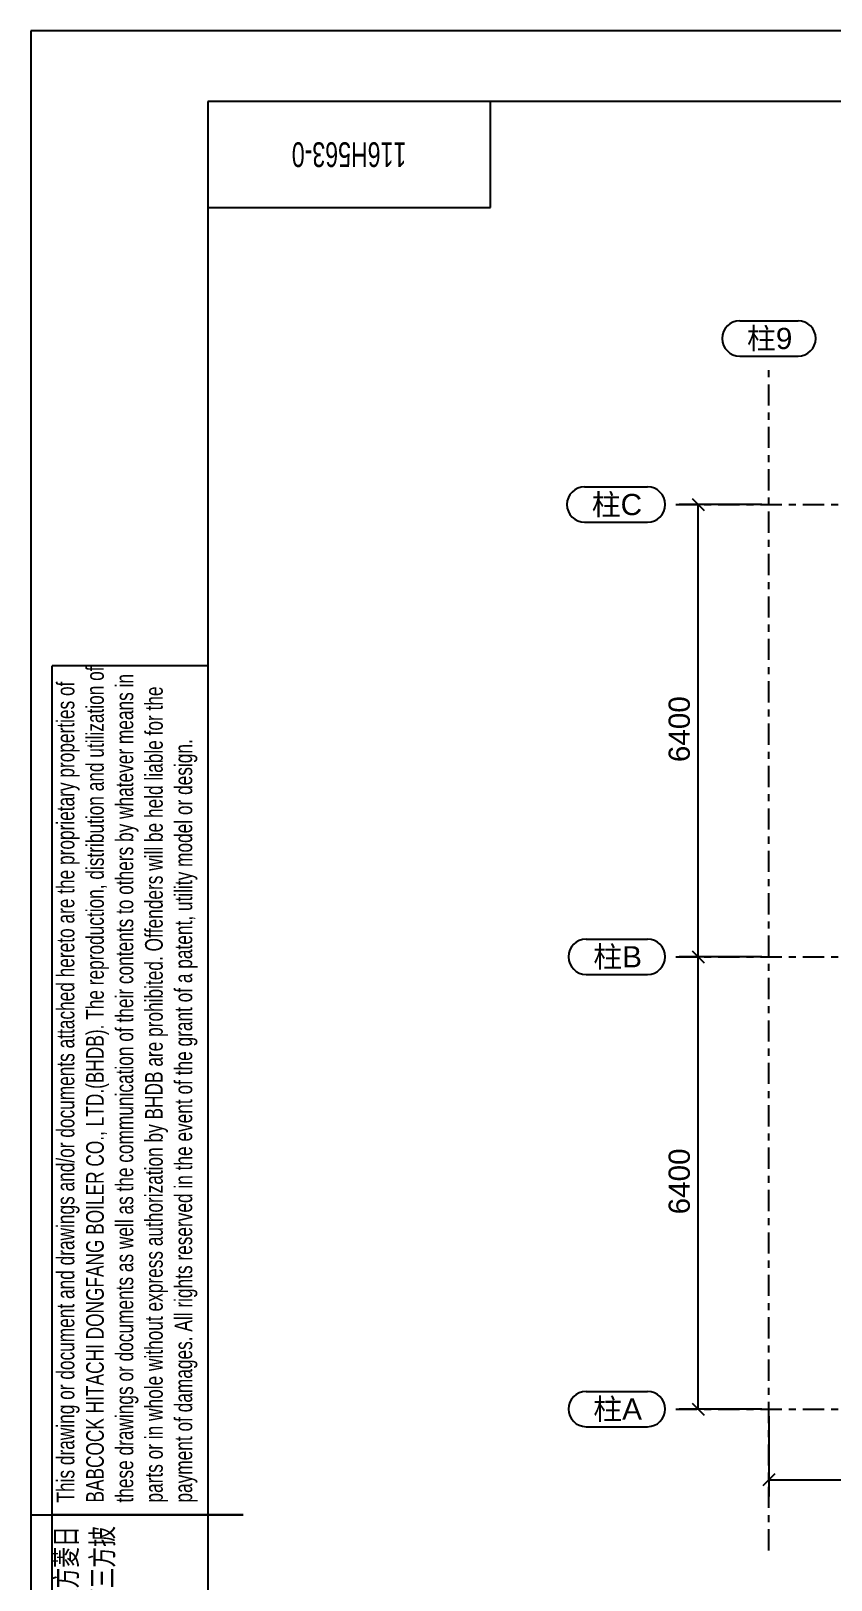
# Model space of a CAD drawing. Extents: x -29529 to 29888, y -30881 to 11129.
# Drawn here: x -29521 to -18203, y -10797 to 11124 of the extents above; entities that cross this region are included whole.
import ezdxf
from ezdxf.enums import TextEntityAlignment as Align

# ---------------------------------------------------------------- set-up
doc = ezdxf.new("R2010")
doc.units = 0
doc.linetypes.add('XKITLINE00', pattern=[0])
doc.linetypes.add('XKITLINE03', pattern=[6, 3, -1, 1, -1])
doc.layers.add('11字体层', color=3, linetype='CONTINUOUS', lineweight=25)
doc.layers.add('13图框与明细表层', color=3, linetype='CONTINUOUS', lineweight=25)
doc.layers.add('dimension', color=7, linetype='CONTINUOUS')
doc.layers.add('grid', color=7, linetype='CONTINUOUS')
doc.styles.add('FSDBHZ', font='dgtxt.shx', dxfattribs={"width": 0.7, "bigfont": 'dghzfs.shx'})
doc.styles.get("Standard").update_dxf_attribs({"font": 'dgtxt.shx', "width": 0.7})
doc.styles.add('STYLE_1', font='arial.ttf', dxfattribs={"height": 0.2})

# ---------------------------------------------------------------- blocks, each defined once
blk = doc.blocks.new('*D415')
at = {"layer": 'dimension', "color": 1, "linetype": 'XKITLINE00'}
for p, q in [((1441.38, 1334.76), (1441.38, 1323.36)), ((1511.88, 1334.76), (1511.88, 1323.36)), ((1442.23, 1326.61), (1440.53, 1324.91)), ((1512.73, 1326.61), (1511.03, 1324.91)), ((1441.38, 1325.76), (1511.88, 1325.76))]:
    blk.add_line(p, q, dxfattribs=at)
at = {"layer": 'dimension', "color": 1, "style": 'STYLE_1'}
blk.add_text('7050', height=3, dxfattribs=at).set_placement((1472.18, 1326.96))
blk = doc.blocks.new('*D416')
at = {"layer": 'dimension', "color": 1, "linetype": 'XKITLINE00'}
for p, q in [((1430.53, 1464.61), (1432.23, 1462.91)), ((1440.38, 1463.76), (1428.68, 1463.76)), ((1431.38, 1399.76), (1431.38, 1463.76)), ((1440.38, 1399.76), (1428.68, 1399.76)), ((1430.53, 1400.61), (1432.23, 1398.91))]:
    blk.add_line(p, q, dxfattribs=at)
at = {"layer": 'dimension', "color": 1, "style": 'STYLE_1'}
blk.add_text('6400', height=3, rotation=90.0002, dxfattribs=at).set_placement((1430.18, 1427.31))
blk = doc.blocks.new('*D422')
at = {"layer": 'grid', "color": 4, "linetype": 'XKITLINE00'}
for p, q in [((1437.26, 1489.76), (1445.49, 1489.76)), ((1437.26, 1484.76), (1445.49, 1484.76))]:
    blk.add_line(p, q, dxfattribs=at)
at = {"layer": 'grid', "color": 4, "linetype": 'XKITLINE03'}
blk.add_line((1441.38, 1315.76), (1441.38, 1483.76), dxfattribs=at)
at = {"layer": 'grid', "color": 4, "linetype": 'XKITLINE00'}
for centre, start, end in [((1437.26, 1487.26), 90, -90), ((1445.49, 1487.26), -90, 90)]:
    blk.add_arc(centre, 2.5, start, end, dxfattribs=at)
at = {"layer": 'grid', "color": 4, "style": 'STYLE_1'}
blk.add_text('柱9', height=3, dxfattribs=at).set_placement((1438.26, 1485.76))
blk = doc.blocks.new('*D424')
at = {"layer": 'grid', "color": 4, "linetype": 'XKITLINE00'}
for p, q in [((1415.52, 1338.26), (1424.19, 1338.26)), ((1415.52, 1333.26), (1424.19, 1333.26))]:
    blk.add_line(p, q, dxfattribs=at)
at = {"layer": 'grid', "color": 4, "linetype": 'XKITLINE03'}
blk.add_line((1428.19, 1335.76), (1531.88, 1335.76), dxfattribs=at)
at = {"layer": 'grid', "color": 4, "linetype": 'XKITLINE00'}
for centre, start, end in [((1415.52, 1335.76), 90, -90), ((1424.19, 1335.76), -90, 90)]:
    blk.add_arc(centre, 2.5, start, end, dxfattribs=at)
at = {"layer": 'grid', "color": 4, "style": 'STYLE_1'}
blk.add_text('柱A', height=3, dxfattribs=at).set_placement((1416.52, 1334.26))
blk = doc.blocks.new('*D425')
at = {"layer": 'grid', "color": 4, "linetype": 'XKITLINE00'}
for p, q in [((1415.52, 1402.26), (1424.19, 1402.26)), ((1415.52, 1397.26), (1424.19, 1397.26))]:
    blk.add_line(p, q, dxfattribs=at)
at = {"layer": 'grid', "color": 4, "linetype": 'XKITLINE03'}
blk.add_line((1428.19, 1399.76), (1531.88, 1399.76), dxfattribs=at)
at = {"layer": 'grid', "color": 4, "linetype": 'XKITLINE00'}
for centre, start, end in [((1415.52, 1399.76), 90, -90), ((1424.19, 1399.76), -90, 90)]:
    blk.add_arc(centre, 2.5, start, end, dxfattribs=at)
at = {"layer": 'grid', "color": 4, "style": 'STYLE_1'}
blk.add_text('柱B', height=3, dxfattribs=at).set_placement((1416.52, 1398.26))
blk = doc.blocks.new('*D426')
at = {"layer": 'grid', "color": 4, "linetype": 'XKITLINE00'}
for p, q in [((1415.3, 1466.26), (1424.19, 1466.26)), ((1415.3, 1461.26), (1424.19, 1461.26))]:
    blk.add_line(p, q, dxfattribs=at)
at = {"layer": 'grid', "color": 4, "linetype": 'XKITLINE03'}
blk.add_line((1428.19, 1463.76), (1531.88, 1463.76), dxfattribs=at)
at = {"layer": 'grid', "color": 4, "linetype": 'XKITLINE00'}
for centre, start, end in [((1415.3, 1463.76), 90, -90), ((1424.19, 1463.76), -90, 90)]:
    blk.add_arc(centre, 2.5, start, end, dxfattribs=at)
at = {"layer": 'grid', "color": 4, "style": 'STYLE_1'}
blk.add_text('柱C', height=3, dxfattribs=at).set_placement((1416.3, 1462.26))
blk = doc.blocks.new('*D486')
at = {"layer": 'dimension', "color": 1, "linetype": 'XKITLINE00'}
for p, q in [((1440.38, 1399.76), (1428.68, 1399.76)), ((1430.53, 1400.61), (1432.23, 1398.91)), ((1431.38, 1335.76), (1431.38, 1399.76)), ((1440.38, 1335.76), (1428.68, 1335.76)), ((1430.53, 1336.61), (1432.23, 1334.91))]:
    blk.add_line(p, q, dxfattribs=at)
at = {"layer": 'dimension', "color": 1, "style": 'STYLE_1'}
blk.add_text('6400', height=3, rotation=90.0002, dxfattribs=at).set_placement((1430.18, 1363.31))

msp = doc.modelspace()

# ---------------------------------------------------------------- linework, layer by layer
at = {"layer": '13图框与明细表层', "color": 1}
for p, q in [((29878.8, 11124.1), (-29521.2, 11124.1)), ((-29521.2, 11124.1), (-29521.2, -30875.9))]:
    msp.add_line(p, q, dxfattribs=at)
at = {"layer": '13图框与明细表层', "color": 7}
for p, q in [((28878.8, 10124.1), (-27021.2, 10124.1)), ((-27021.2, 10124.1), (-27021.2, -29875.9)), ((-23021.2, 8624.1), (-23021.2, 10124.1)), ((-27021.2, 8624.1), (-23021.2, 8624.1)), ((-27021.2, 2137.8), (-29221.2, 2137.8)), ((-29221.2, -21862.2), (-29221.2, 2137.8)), ((-29521.2, -9875.9), (-26521.2, -9875.9)), ((-29521.2, -9875.9), (-26521.2, -9875.9)), ((-26521.2, -9875.9), (-29221.2, -9875.9))]:
    msp.add_line(p, q, dxfattribs=at)

# ---------------------------------------------------------------- block references
at = {"layer": 'dimension', "xscale": 100, "yscale": 100, "zscale": 100}
for name in ['*D416', '*D486', '*D415']:
    msp.add_blockref(name, (-163218.5, -141953.3), dxfattribs=at)
at = {"layer": 'grid', "xscale": 100, "yscale": 100, "zscale": 100}
for name in ['*D422', '*D426', '*D425', '*D424']:
    msp.add_blockref(name, (-163218.5, -141953.3), dxfattribs=at)

# ---------------------------------------------------------------- texts
at = {"layer": '11字体层', "style": 'FSDBHZ', "width": 0.7}
msp.add_text('116H563-0', height=350, rotation=180, dxfattribs=at).set_placement((-25021.2, 9374.1), align=Align.MIDDLE_CENTER)
at = {"layer": '13图框与明细表层', "color": 1, "lineweight": 0, "width": 11900, "attachment_point": 1, "rotation": 90}
for s, insert, char_height in [('{\\fArial|b0|i0|c0|p34;This drawing or document and drawings and/or documents attached hereto are the proprietary properties of BABCOCK HITACHI DONGFANG BOILER CO., LTD.(BHDB). The reproduction, distribution and utilization of these drawings or documents as well as the communication of their contents to others by whatever means in parts or in whole without express authorization by BHDB are prohibited. Offenders will be held liable for the payment of damages. All rights reserved in the event of the grant of a patent, utility model or design.}', (-29157.8, -9701), 250), ('{\\fSimSun|b1|i0|c134|p34; 本图样或文件及其附加图样和/或文件的所有权属于东方菱日锅炉有限公司，未经东方菱日先书面同意，不得以任何方式进行部分或全部复制、分发和使用，且其内容不得向第三方披露或转让，违者应赔偿损失。东方菱日保留设计、实用新型或专利注册的所有权利。}', (-29180.2, -21797), 308)]:
    msp.add_mtext(s, dxfattribs=dict(at, insert=insert, char_height=char_height))

doc.saveas('drawing.dxf')
